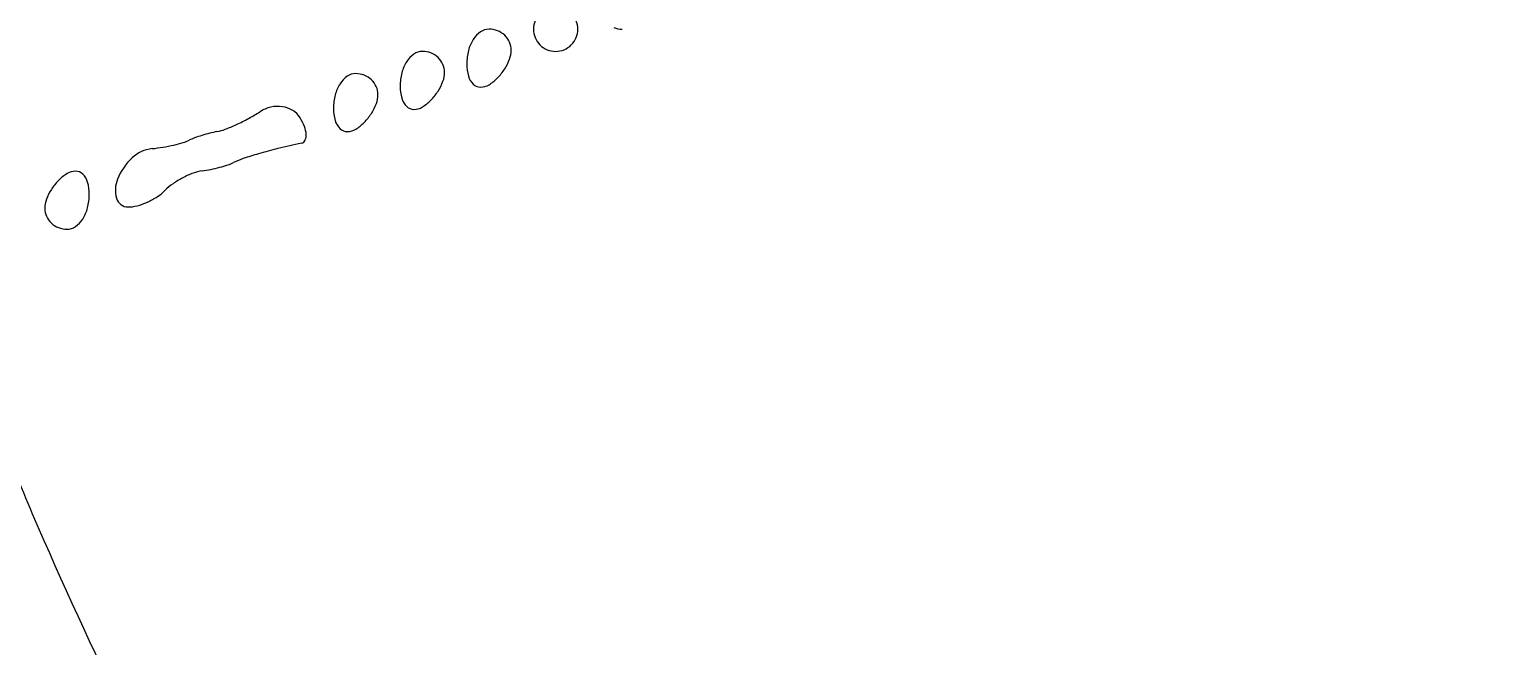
# Model space of a CAD drawing. Header units: metres. Extents: x -22 to 82, y -7 to 32.
# Drawn here: x 9.8397 to 9.9785, y 27.7126 to 27.7714 of the extents above; entities that cross this region are included whole.
import ezdxf

# ---------------------------------------------------------------- set-up
doc = ezdxf.new("R2010")
doc.units = ezdxf.units.M
doc.header["$LTSCALE"] = 2
doc.header["$MEASUREMENT"] = 0
doc.layers.add('ZSILUETAEDIFICIO', color=253, linetype='CONTINUOUS')
doc.layers.add('ZVEREDA', color=253, linetype='CONTINUOUS')

msp = doc.modelspace()

# ---------------------------------------------------------------- hatches: boundary and pattern name
at = {"layer": 'ZVEREDA'}
h = msp.add_hatch(dxfattribs=at)
h.set_pattern_fill('AR-SAND', color=256, scale=0.08)
h.set_pattern_definition([(37.50000000000001, (100.3217642182751, 117.4581959786875), (-0.0050394686487687, 0.1541459015210527), [0, -0.1216, 0, -0.136, 0, -0.13]), (7.499999999999999, (100.3217642182751, 117.4581959786875), (0.1415821364214182, 0.2257716852183792), [0, -0.0656, 0, -0.1096, 0, -0.042]), (327.5, (100.2233642182753, 117.4581959786875), (0.2491313489401196, 0.0004527242829572), [0, -0.04, 0, -0.144, 0, -0.188]), (317.5, (100.2233642182753, 117.4581959786875), (0.2404901283657835, 0.0702140451947399), [0, -0.02, 0, -0.0944, 0, -0.108])])
h.paths.add_polyline_path([(31.4583351261974, 30.10001185127862), (-5.580466054143699, 30.14202237673669), (-5.496152509190097, 24.7095630808688), (0.5053741138006274, 24.71459050236479), (0.5053741138006274, 23.02514520136083), (2.905374113800207, 23.02514520136083), (2.905811148500817, 24.71459050236479), (7.70575982083821, 24.71459050236479), (7.70575982083821, 23.02524487001511), (10.1053227861378, 23.02524487001511), (10.1057598208379, 24.71459050236479), (12.50561829493628, 24.71459050236479), (14.90575982083172, 24.71459050236479), (14.90575982083172, 23.02514520136083), (17.30547676903481, 23.02514520136083), (17.30591380373539, 24.71459050236479), (22.10547676902863, 24.63459050236452), (22.10547676902863, 23.02461800278962), (24.5050398048495, 23.02461800278962), (24.5050398048495, 24.63406330379348), (31.4583221007949, 24.61459050236454), (29.30561829493013, 24.61459050236454), (29.30561829493013, 20.61092766967829), (30.50572014345363, 20.61326742045304), (30.50572014345363, 24.61459050236454), (31.4583221007949, 24.61459050236454)])
h.paths.add_polyline_path([(3.274978631708791, 29.84745587849517), (21.85115500656482, 29.84745587849517), (21.85115500656482, 26.26298918530352), (3.274978631708791, 26.26298918530352)], flags=16)
edge = h.paths.add_edge_path(flags=0)
edge.add_line((4.190763625501631, 28.45334721717251), (4.191796270515823, 28.45334721717251))
edge.add_arc((4.030850849770815, 28.47872758158093), 0.1629343160792154, 351.0385129392877, 357.3660182868147)
edge.add_arc((4.112611057247875, 28.47496619707363), 0.0810876329450389, 344.53720768220717, 357.3660765305271, ccw=False)
edge = h.paths.add_edge_path(flags=0)
edge.add_arc((4.129473601766023, 28.48361260777853), 0.0424070857397566, 8.446156974039805, 17.04280200703507)
edge.add_arc((4.048520085864993, 28.46875624364435), 0.1245244297232045, 3.3254775150875844, 12.657113459455672, ccw=False)
edge.add_arc((4.009668740244905, 28.46649875537224), 0.1634413066505545, 3.325477516473139, 5.867953198212037)
edge.add_arc((4.024461425057098, 28.46801930679646), 0.148570677863494, 5.867861931155238, 8.446156969658695)
edge = h.paths.add_edge_path(flags=0)
edge.add_arc((4.187625943115307, 27.71049756740979), 0.005506773619038, 0, 44.649192788606285, ccw=False)
edge.add_line((4.193132716734738, 27.71049756740979), (4.193170576032799, 27.71059180186387))
edge.add_arc((4.083131412969806, 27.72142825678299), 0.110571452748189, 354.3757511834748, 357.7808422671732)
edge.add_arc((4.083495542828814, 27.72707965905653), 0.1105714527485412, 354.8460124112327, 363.6003750095574)
edge.add_arc((4.265141154600997, 27.71569919341579), 0.0736096129205384, 165.585485692761, 181.0365879312016)
edge = h.paths.add_edge_path(flags=0)
edge.add_ellipse((4.155844521799992, 27.55226263330349), major_axis=(-0.004886144824328529, 0.5517489951021792), ratio=0.0764573230342362, start_angle=264.41174822548277, end_angle=281.9145976805995, ccw=False)
edge.add_arc((-177.0033036909715, 27.24610176780652), 181.2017851309283, -3.410605131648481e-12, 0.07993633669821065, ccw=False)
edge.add_line((4.198481439956822, 27.24610176779618), (4.210484766247419, 27.6590139235833))
edge.add_ellipse((4.18687514976483, 27.77778923014426), major_axis=(0.01575538398604225, -0.1077800230216994), ratio=0.5161088083865675, start_angle=337.05526251174393, end_angle=345.80434126128097, ccw=False)
edge = h.paths.add_edge_path(flags=0)
edge.add_arc((387.0379938681306, 26.57348742740584), 383.1770730560518, 179.7962796488156, 179.8227156500893, ccw=False)
edge.add_arc((63.47661150482531, 27.72394417231078), 59.61364541384286, 179.6242268241421, 179.7962796450261, ccw=False)
edge.add_arc((107.9126775625507, 27.43250698258277), 104.0506671673548, 179.4892207827528, 179.6242268252662, ccw=False)
edge.add_arc((4.908773407262004, 28.32581589378475), 1.043191389333353, 173.5744382351789, 178.1175676432889, ccw=False)
edge.add_arc((3.941956756071903, 28.43638332363668), 0.0700943375474026, 136.9440126095541, 174.9430767679891, ccw=False)
edge.add_arc((3.939591411760631, 28.44492007257332), 0.0627084935053294, 98.57263522089539, 141.1716653543758, ccw=False)
edge.add_arc((3.971787529488921, 28.27408536092594), 0.2365196678389941, 91.78341864015289, 100.1162303726033, ccw=False)
edge.add_arc((4.161354391850892, 22.18584956753244), 6.327705978506592, 91.01273401402932, 91.78341864030182, ccw=False)
edge.add_line((4.049514576590127, 28.51256710557305), (4.169165289891879, 28.51468221717266))
edge.add_line((4.169165289891879, 28.51468221717232), (4.179750299263304, 28.53043944484654))
edge.add_arc((4.190827730734469, 28.52494372944767), 0.0123657743692955, 51.76101418273163, 153.6131534045893, ccw=False)
edge.add_line((4.198481439891822, 28.53465625290397), (4.198481439891822, 28.53636044799151))
edge.add_arc((4.193339192636984, 28.51586697619842), 0.0211287740527576, 75.9140893002533, 183.0668013861589)
edge.add_line((4.172240678425823, 28.51473658199643), (4.049514576590127, 28.51256710557305))
edge.add_arc((4.161354391844498, 22.18584956753244), 6.327705978506354, 91.01273401397248, 91.78341864024476)
edge.add_arc((3.971787529489319, 28.27408536092594), 0.2365196678390667, 91.78341864027549, 100.1162378328985)
edge.add_arc((3.941258338745911, 28.44519436956017), 0.0627084935053418, 100.1162378329312, 120.5228893311077)
edge.add_arc((3.942263761789718, 28.43729516592452), 0.0700943375474093, 117.9506432260986, 158.4595108276586)
edge.add_arc((4.001405707587139, 28.41591235581501), 0.1329691207264811, 159.2459526752788, 175.8968395766796)
edge.add_arc((4.909294928725814, 28.35078371074917), 1.04319138933335, 175.8968395763732, 179.4892207827571)
edge.add_arc((107.9126775622392, 27.43250698108915), 104.0506671670563, 179.4892207819287, 179.6242268244366)
edge.add_arc((63.47661150489225, 27.72394417644966), 59.6136454138861, 179.6242268281098, 179.7962796489794)
edge.add_arc((387.0379938451551, 26.57348740949783), 383.1770730331307, 179.7962796461218, 179.8227156473993)
edge.add_line((3.862755088178147, 27.75911035599103), (3.884622839891307, 27.72070371717251))
edge.add_arc((3.929255688633731, 27.74845655913333), 0.0525576961415898, 211.8734753522308, 222.0820973833024)
edge.add_arc((3.940104661909288, 27.75825274944765), 0.0671749997825091, 222.0818102784924, 230.2563674642507)
edge.add_arc((3.958449832274908, 27.78343227505326), 0.0982851158739191, 231.4181484407944, 254.9741783521728)
edge.add_arc((3.959368323424485, 27.7758030788865), 0.0911999037654329, 253.1739702547738, 268.217256623099)
edge.add_arc((3.968627737210397, 41.24924821526616), 13.56460629090511, 269.9489048779313, 270.3532500274084)
edge.add_arc((4.049525169780992, 16.95504494612499), 10.72985513343538, 89.5075836061958, 89.98540653837108, ccw=False)
edge.add_arc((4.130247462298712, 27.54011210430104), 0.1448483138350315, 64.17034698782749, 85.44946313993978, ccw=False)
edge.add_arc((4.191746138397974, 27.66642980881176), 0.0043674083606586, 1.4282544963651844, 68.34992075025048, ccw=False)
edge.add_arc((4.197384248272812, 27.67701561994579), 0.0105538936861254, 212.0429010611537, 263.0773218994982, ccw=False)
edge.add_arc((4.200612712082403, 27.70999352945552), 0.0404527841329601, 231.8085000024286, 252.4850053579366, ccw=False)
edge.add_arc((4.161788889977004, 27.66257060467501), 0.0208577567284913, 48.53142696656482, 82.63062587060486)
edge.add_arc((4.11933816690663, 27.13308106570912), 0.5520225538390414, 85.31102351279071, 89.99478211468639)
edge.add_arc((4.118411279294634, 16.9552485283175), 10.72985513343608, 89.99478211606726, 90.35325002811415)
edge.add_arc((4.073781246147718, 41.2494889468843), 13.56460629090747, 269.50474175352076, 269.9090879921701, ccw=False)
edge.add_arc((3.956613111675125, 27.77658927219733), 0.0911999037654514, 239.2648217281377, 269.94890487625094, ccw=False)
edge.add_arc((3.940104661909288, 27.75825274944765), 0.0671749997825307, 215.766892496466, 243.3781184107606, ccw=False)
edge.add_line((3.885598753388649, 27.71898970661965), (3.862755088177721, 27.75911035598011))
edge = h.paths.add_edge_path(flags=0)
edge.add_arc((3.982208672812931, 27.77710128656037), 0.0039699795081061, 57.093542815945284, 128.0095147918335, ccw=False)
edge.add_arc((3.983777369758798, 27.77691396217733), 0.0035691351575788, -36.39606693346491, 80.51639118771561, ccw=False)
edge.add_arc((3.985008823383225, 27.77555727172944), 0.0018093348073117, 293.7971605359992, 335.12409378026587, ccw=False)
edge.add_arc((3.984854518882713, 27.77590723729099), 0.002191808038586, 257.1681723130867, 293.7964911424778, ccw=False)
edge.add_arc((3.98554989726631, 27.77896024180501), 0.0053230039216045, 238.282669802615, 257.1684968903267, ccw=False)
edge.add_arc((3.980302814458611, 27.77683864407101), 0.0034331700992157, 99.02971341141892, 315.4979837284754, ccw=False)
edge = h.paths.add_edge_path(flags=0)
edge.add_arc((4.003867887505493, 27.77651366478631), 0.0041965817445002, 179.5419055987072, 270.4580944011244)
edge.add_arc((4.003949051078308, 27.77651352882827), 0.0041965817444636, 269.3499522369119, 383.1232100615633)
edge.add_arc((4.003864094692489, 27.77672872215237), 0.0041965817444639, 19.96411019100292, 182.4788541983977)
edge = h.paths.add_edge_path(flags=0)
edge.add_arc((3.979353550216473, 28.42993420992462), 0.0009651872828333, 125.0907544769644, 237.6009057839097)
edge.add_arc((3.995965221876986, 28.40704187017155), 0.0279429480104366, 127.8062335931203, 268.779035296377)
edge.add_line((3.995369806797299, 28.37910526650563), (4.002718144077988, 28.38645734180113))
edge.add_arc((4.10007393273122, 28.38764962442366), 0.0973630891154655, 166.3647067637932, 180.7016464897838, ccw=False)
edge.add_arc((3.991574634341134, 28.42003595056144), 0.0167827455633406, 325.7976337708378, 488.477492724186)
edge.add_arc((3.995342312636922, 28.45231582363164), 0.0238394652163404, 233.4109544616884, 272.5958997522416)
edge.add_arc((3.987035091752404, 28.42505208948006), 0.0100004255996245, 20.17316381762081, 145.4473270086913)

# ---------------------------------------------------------------- linework, layer by layer
at = {"layer": 'ZSILUETAEDIFICIO'}
for centre, radius, start, end in [((9.889832569981792, 27.77137154309895), 0.0020982908723822, 157.3753071537919, 179.9993677297945), ((9.889865988237318, 27.77137154309895), 0.0020982908723577, 0.0006322702055423879, 22.62469284620816), ((9.8961943022652, 27.77346985712603), 0.0020982908721548, 247.3753071375459, 269.999367711152), ((9.88507170911339, 27.76843942801736), 0.0036367777447609, 147.3223834780847, 165.7437675603188), ((9.884160160008634, 27.76902415236566), 0.0025538076004149, 124.937086161276, 147.322817424366), ((9.8835042924932, 27.76996304684332), 0.0014085194106812, 90.00054442116257, 124.9376940939696), ((9.883504275460638, 27.76914411961803), 0.0022274466359734, 68.74814367557121, 89.99990614089133), ((9.883540988499789, 27.76923857454278), 0.0021261077017174, 46.74101695150852, 68.74759124283973), ((9.883615690407424, 27.76931796225296), 0.0020170995207028, 24.07311193897261, 46.74097438573983), ((9.883757711613498, 27.76938136721634), 0.0018615674963757, 0.0007398387543201653, 24.0743547034896), ((9.889832569981309, 27.77137158940928), 0.0020982908719379, 180.0006322764197, 202.6246928509859), ((9.88986122961822, 27.77138347532338), 0.0021293174229968, 202.6232414673759, 224.9992115355853), ((9.889837328601317, 27.77138347532338), 0.002129317422616, 315.0007884557555, 337.3767585279062), ((9.889865988237716, 27.77137158940928), 0.0020982908719275, 337.3753071490141, 359.9993677235803), ((9.877815160008822, 27.76690915236463), 0.0025538076012887, 124.9370861466801, 147.3228174126963), ((9.877159292493388, 27.76784804684331), 0.0014085194108676, 90.00054442116257, 124.9376940886845), ((9.877159275460826, 27.767029119619), 0.0022274466350639, 68.7481436780053, 89.99990614089133), ((9.877195988499977, 27.76712357454153), 0.0021261077026121, 46.74101697250396, 68.74759126537276), ((9.886509143545737, 27.76807428641183), 0.005119864436182, 165.7447077474439, 180.0005053551689), ((9.883168696546136, 27.76938136183895), 0.0024505825637735, 339.5110204133886, 0.0006877390726770299), ((9.8898611881784, 27.77138351676263), 0.0021293174227384, 225.0007884644147, 247.3767585358996), ((9.88984930226502, 27.77135485712586), 0.0020982908719275, 247.3753071351691, 269.999367711152), ((9.889849255953493, 27.77135485712694), 0.0020982908731273, 270.000632288848, 292.6246928643519), ((9.889837370040624, 27.77138351676263), 0.0021293174226753, 292.6232414641004, 314.9992115355853), ((9.878726709112698, 27.76632442801724), 0.0036367777443202, 147.322383474219, 165.7437675585644), ((9.877270690407641, 27.76720296225403), 0.0020170995198748, 24.07311191475901, 46.7409743636027), ((9.877412711612806, 27.76726636721634), 0.0018615674967909, 0.0007398387543201653, 24.07435469778623), ((9.885858900219489, 27.76807421433529), 0.0044696211098785, 179.9996549300594, 195.1307609768674), ((9.880452850273514, 27.7705072987618), 0.0053998440598165, 315.6366025955366, 327.3221384329674), ((9.880867389192389, 27.77024134248029), 0.0049073247640155, 327.3226608423919, 339.5103471526559), ((9.872381709112886, 27.76420942801724), 0.0036367777443202, 147.322383474219, 165.7437675585644), ((9.871470160009011, 27.76479415236463), 0.0025538076012887, 124.9370861466801, 147.3228174126963), ((9.870814292493122, 27.76573304684399), 0.0014085194100479, 90.00054442116257, 124.9376940893943), ((9.870814275461015, 27.76491411961803), 0.0022274466359734, 68.74814368647787, 89.99990615259007), ((9.870850988500223, 27.76500857454278), 0.0021261077015526, 46.74101696041934, 68.74759125424958), ((9.870925690407802, 27.76508796225295), 0.0020170995203911, 24.07311194423054, 46.74097439514949), ((9.8801641435455, 27.76595928641183), 0.005119864436182, 165.7447077474439, 180.0005053551689), ((9.879513900219308, 27.76595921433716), 0.0044696211099143, 179.9996549533788, 195.1307610008926), ((9.874522389192634, 27.76812634248046), 0.004907324764095, 327.3226608401513, 339.5103471501629), ((9.876823696545898, 27.76726636183736), 0.0024505825637735, 339.5110204519643, 0.0006877762793654686), ((9.88315169783914, 27.76734220798699), 0.0016651999536039, 195.1311728211754, 226.7416359050966), ((9.882700874152476, 27.76686310378415), 0.0010073376326662, 226.7414538966998, 270.0258772385689), ((9.882700634295986, 27.76738438078274), 0.0015286146864328, 270.0260431105626, 301.7176733275044), ((9.881256143294905, 27.76972161556483), 0.0042761992036278, 301.7175508310489, 315.63703570822), ((9.873819143545717, 27.76384428641182), 0.005119864436182, 165.7447077474439, 180.0005053551689), ((9.871067711612994, 27.76515136721633), 0.0018615674967909, 0.0007398387543201653, 24.07435469778623), ((9.870478696545632, 27.76515136183895), 0.0024505825642283, 339.5110204171157, 0.0006877390726770299), ((9.876806697839328, 27.76522720798619), 0.0016651999532532, 195.1311727909692, 226.7416358722515), ((9.87491114329515, 27.76760661556483), 0.0042761992036278, 301.7175508310489, 315.63703570822), ((9.874107850273703, 27.7683922987618), 0.0053998440598165, 315.6366025955366, 327.3221384329674), ((9.852270597753233, 27.77830222755375), 0.0175333472479507, 298.3884730270965, 302.4539842297526), ((9.863514367760388, 27.76062175664651), 0.0034194906380478, 103.1951809470437, 122.4542712655896), ((9.863406175293392, 27.76108338258433), 0.0029453555153916, 81.656778000807, 103.1959377147784), ((9.863461203063508, 27.761458633036), 0.0025660918117609, 58.37758076582194, 81.65667895888038), ((9.86368385431092, 27.76182026469547), 0.002141414246305, 31.71726887196469, 58.37709915242439), ((9.873168900219127, 27.76384421433528), 0.0044696211094395, 179.9996549300594, 195.1307609783788), ((9.867762850273891, 27.76627729876179), 0.0053998440594337, 315.6366025921568, 327.3221384303556), ((9.868177389192823, 27.76601134248028), 0.0049073247635895, 327.3226608395172, 339.510347150806), ((9.876355874153205, 27.76474810378414), 0.0010073376328931, 226.7414538590346, 270.0258771868234), ((9.876355634295805, 27.76526938078342), 0.0015286146872522, 270.0260431105626, 301.7176733285733), ((9.856782156451317, 27.76596929724934), 0.0044226680192001, 280.5975868004795, 291.1076553982908), ((9.851815882884893, 27.77883550591656), 0.0182140855887376, 291.1066038847987, 294.7780325224206), ((9.850841450520619, 27.78094609105199), 0.0205387550320552, 294.7785059633977, 298.3892164030777), ((9.86094436533969, 27.76012706307694), 0.005361931524827, 21.62637282869427, 31.7183405917267), ((9.863657210067402, 27.76120267343799), 0.0024436333639954, 3.463885221280639, 21.62475033238956), ((9.870461697839119, 27.76311220798698), 0.0016651999536039, 195.1311728211754, 226.7416359050966), ((9.870010874152996, 27.76263310378414), 0.001007337632666, 226.7414538778805, 270.0258772126962), ((9.870010634296506, 27.76315438078274), 0.0015286146861938, 270.0260430935226, 301.7176733130146), ((9.86856614329534, 27.76549161556483), 0.0042761992033027, 301.7175508258704, 315.6370357039466), ((9.849841243991023, 27.77651692779114), 0.0165758098206158, 282.681332022312, 285.8981641827729), ((9.853480970195733, 27.76373820123013), 0.0032888440513661, 285.897278653888, 296.5649175725884), ((9.857238809475632, 27.75622266892498), 0.0051138092134295, 110.2470594916152, 116.5658699305075), ((9.8604835010089, 27.74742475553478), 0.0144909784603991, 107.3399424711292, 110.2451412374146), ((9.860786471914906, 27.74645565172347), 0.0155063372339757, 104.4739192781773, 107.3413088274062), ((9.859501855525906, 27.75143152614532), 0.0103673134470913, 100.5957556152583, 104.4729348669978), ((9.889642831359396, 27.65324042461253), 0.1099413578869377, 102.6044125973213, 103.8131131553199), ((9.865543331664213, 27.7610163627528), 0.000496129985477, 282.6053301165244, 335.0002667248597), ((9.864973055316824, 27.76128233157698), 0.001125379162733, 334.9980598207827, 3.463373346679649), ((9.853504888669505, 27.75489066079382), 0.0058165058783753, 133.2718273060885, 157.5743483112289), ((9.851778046261899, 27.75672493425469), 0.0032972711076464, 96.11547843241281, 133.2716677747529), ((9.849558559234822, 27.77744073007267), 0.0175370831909275, 276.1153051782158, 279.4868039793489), ((9.849341750326232, 27.77873882359432), 0.0188531579923053, 279.4864738995633, 282.6799339538067), ((9.862352902417797, 27.75233939967717), 0.0070907756929176, 108.4670893158532, 116.565340409979), ((9.871042289981915, 27.72631944393476), 0.0345233029748162, 105.9626658905938, 108.4668501587585), ((9.875548789856794, 27.71056355581032), 0.0509109981040212, 103.8128745489321, 105.9623199888377), ((9.845567414923835, 27.7539865169415), 0.0042761992048996, 121.7175508130449, 135.6370356907912), ((9.844122923923123, 27.75632375172546), 0.0015286146864328, 90.0260431105626, 121.7176733275044), ((9.844122684066633, 27.756845028724), 0.0010073376326662, 46.74145389669984, 90.02587723856888), ((9.858297573610997, 27.74971731068047), 0.0084916378495794, 110.4696420380691, 117.6998033242794), ((9.85672545131024, 27.75392878401777), 0.0039962984637693, 97.76472480834502, 110.4688387561489), ((9.854512683563996, 27.77015656982553), 0.0123816554170673, 277.7647942719694, 281.614021127224), ((9.853832157643211, 27.77346737718437), 0.0157616792175395, 281.614271754395, 284.8262920160923), ((9.85422735205131, 27.77197419922214), 0.0142170889663835, 284.8264998241688, 288.0916799522639), ((9.857416516965912, 27.76221197544697), 0.0039471432079539, 288.0924069588906, 296.5657983297453), ((9.846370707944715, 27.75320083374646), 0.0053998440594337, 135.6366025921568, 147.3221384303556), ((9.84367186037997, 27.75636592452116), 0.0016651999536039, 15.13117282117539, 46.74163590509664), ((9.84096465799962, 27.75563391817298), 0.0044696211098785, 359.9996549300594, 15.13076097686744), ((9.8506834742345, 27.75605503793304), 0.0027642684145092, 157.5742715973604, 196.2677945594566), ((9.856558492950825, 27.75213976349352), 0.0055126162056639, 124.8337258203818, 134.9993464982095), ((9.85846081633892, 27.74940640539927), 0.0088427934872803, 117.6998903373059, 124.8348050582469), ((9.843654861673002, 27.75432677067067), 0.0024505825637735, 159.5110204469856, 180.0006877709641), ((9.845956169025811, 27.75346679002797), 0.0049073247635895, 147.3226608395171, 159.510347150806), ((9.8403144146734, 27.75563384609632), 0.005119864436182, 345.7447077474438, 0.0005053551688704996), ((9.849135529428821, 27.755603329194), 0.0011517629397986, 196.2676831908763, 269.9999841194141), ((9.848240778053622, 27.76098411780379), 0.0066525399006367, 285.2756702065477, 294.2275910516361), ((9.848102620061297, 27.76129107161717), 0.0069891528440928, 294.2278136060762, 303.0168004052967), ((9.849392997397729, 27.75930529295334), 0.0046209487628483, 303.0171164855926, 315.0004823258025), ((9.843065846605725, 27.75432676529186), 0.0018615674963757, 180.0007398387543, 204.0743547034896), ((9.843207867811316, 27.75439017025417), 0.0020170995198748, 204.073111914759, 226.7409743636027), ((9.841751849105833, 27.75526870449096), 0.0036367777447609, 327.3223834780848, 345.7437675603188), ((9.849135544581912, 27.75770792503897), 0.0032563587847084, 269.9997277637675, 285.2757255806867), ((9.843282569718895, 27.75446955796662), 0.0021261077026121, 226.7410169725039, 248.7475912653728), ((9.843319282759524, 27.75456401289017), 0.0022274466362008, 248.7481436537694, 269.9999061174938), ((9.843319265725484, 27.75374508566426), 0.0014085194103084, 270.0005444396617, 304.9376941045728), ((9.842663398209623, 27.75468398014351), 0.0025538076016715, 304.9370861550453, 327.3228174182173), ((10.0369670219263, 27.80918554688429), 0.2140952633041305, 201.4628581750749, 203.8180901643227), ((10.30867749652612, 27.92912652081446), 0.5111010195354714, 203.8180784135376, 213.2152751360855)]:
    msp.add_arc(centre, radius, start, end, dxfattribs=at)

doc.saveas('drawing.dxf')
